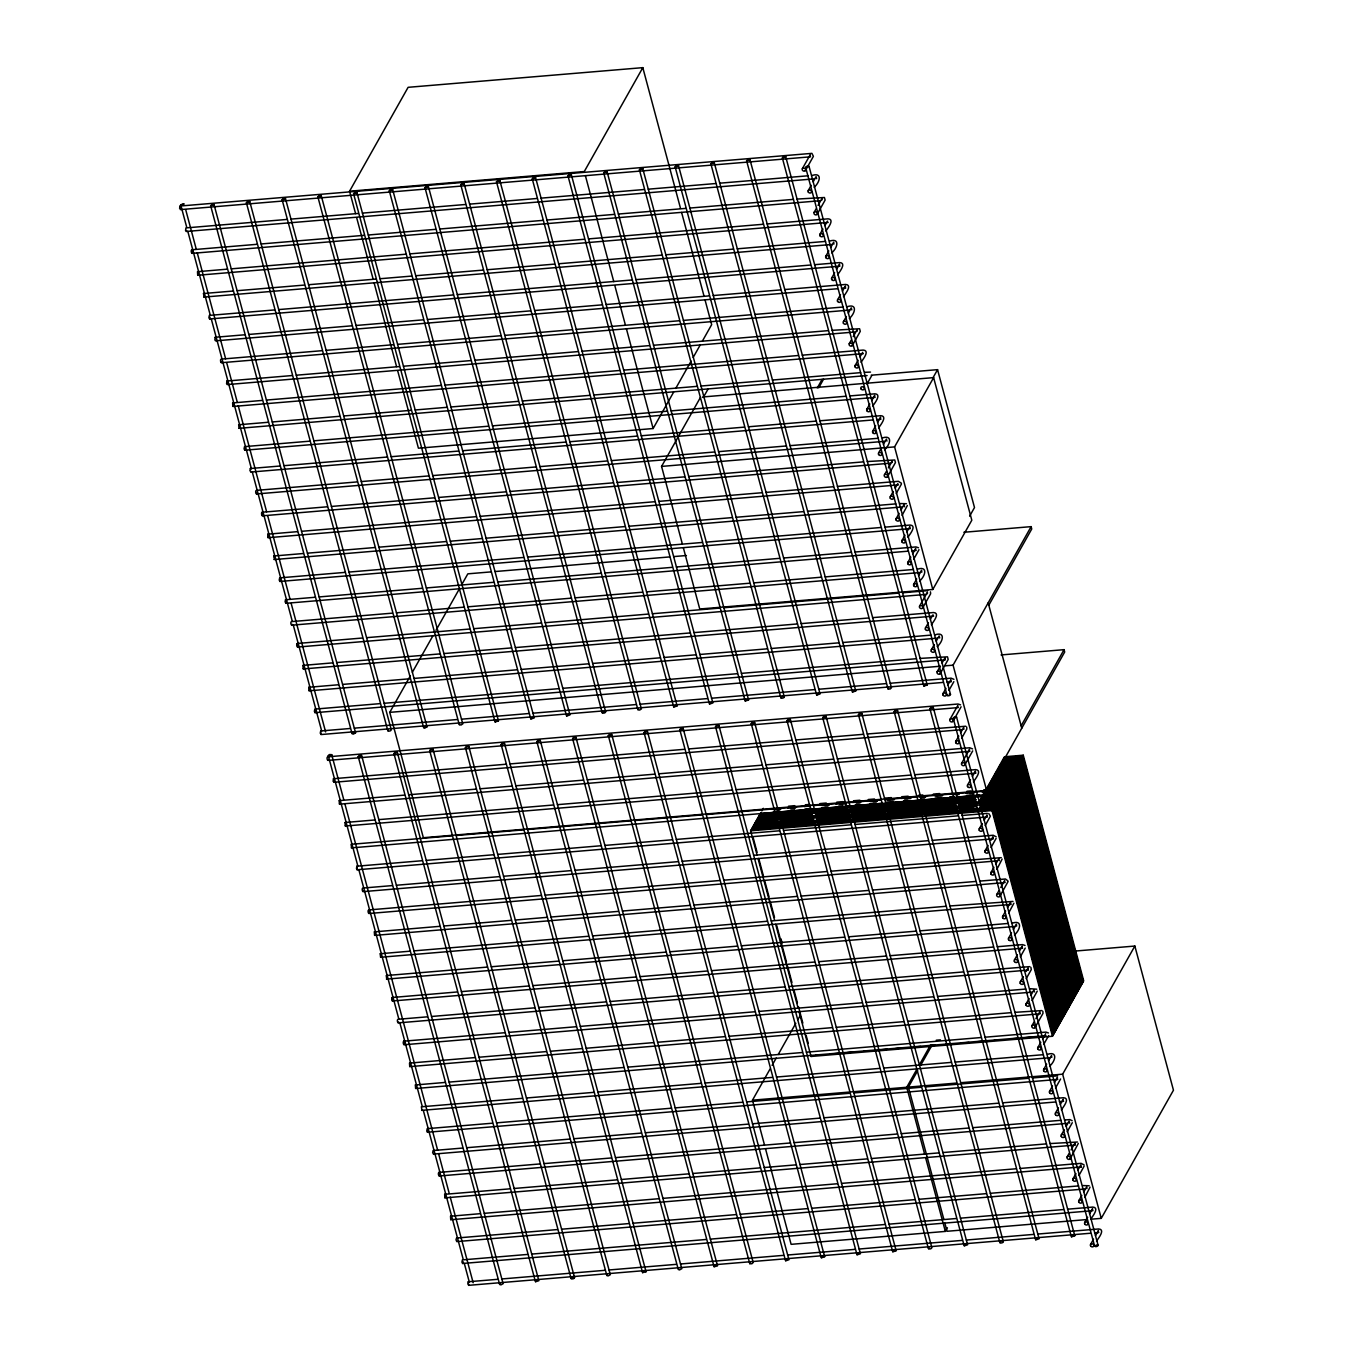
<?xml version="1.0" encoding="UTF-8"?>
<svg xmlns="http://www.w3.org/2000/svg" width="1353" height="1353" viewBox="0 0 1353 1353"><rect width="100%" height="100%" fill="white"/><g stroke="black" fill="none" stroke-linecap="round" stroke-linejoin="round"><path stroke-width="1.5" d="M198.401 273.932L197.707 275.166L197.487 271.699L227.067 269.179M233.562 405.173L232.868 406.39L232.631 402.94L262.211 400.42M268.723 536.414L268.029 537.631L267.793 534.181L297.372 531.661M303.884 667.638L303.19 668.872L302.954 665.405L332.534 662.885M309.736 689.523L309.042 690.74L308.822 687.273L338.385 684.77M340.093 802.853L339.417 804.088L339.18 800.621L404.479 795.124M345.962 824.738L345.269 825.956L345.032 822.506L374.612 819.986M375.255 934.094L374.561 935.312L374.341 931.862L439.64 926.348M381.123 955.962L380.599 957.264L380.193 953.73L409.773 951.21M410.416 1065.335L409.722 1066.553L409.502 1063.103L474.802 1057.589M416.267 1087.203L415.591 1088.421L415.354 1084.971L444.934 1082.451M445.577 1196.559L444.883 1197.794L444.647 1194.327L509.946 1188.83M451.428 1218.444L450.735 1219.662L450.515 1216.212L480.095 1213.692M827.562 221.08L824.873 225.562M862.724 352.321L860.034 356.803M897.868 483.562L895.196 488.044M907.356 505.532L902.079 515.358M933.029 614.786L930.357 619.268M1013.887 903.229L1008.628 913.038M186.646 230.619L185.547 230.568L185.919 227.913L286.785 219.457M192.515 252.487C191.788 254.871 190.418 250.322 191.788 249.781L256.918 244.318M221.807 361.86C221.063 364.295 219.744 359.661 221.08 359.137L321.946 350.698M227.659 383.728L226.577 383.677L226.932 381.022L292.079 375.559M256.969 493.084C256.224 495.536 254.888 490.902 256.241 490.378L357.107 481.922M262.82 514.969C262.076 517.404 260.757 512.77 262.093 512.246L327.24 506.8M292.13 624.325C291.402 626.71 290.032 622.16 291.402 621.619L392.252 613.163M297.981 646.193C297.288 648.628 295.901 644.011 297.254 643.487L362.401 638.024M328.339 759.54C327.595 761.993 326.276 757.359 327.612 756.834L958.025 704.017L960.562 704.862M334.208 781.408L333.109 781.357L333.481 778.702L505.785 764.259M363.5 890.781C362.756 893.217 361.437 888.583 362.773 888.058L392.201 885.606M369.369 912.649C368.625 915.102 367.289 910.468 368.642 909.943L540.946 895.5M398.661 1022.005C397.934 1024.39 396.581 1019.858 397.934 1019.299L427.362 1016.83M404.53 1043.89C403.769 1046.326 402.45 1041.692 403.803 1041.167L504.652 1032.728M439.674 1175.114C438.93 1177.567 437.611 1172.933 438.947 1172.408L539.813 1163.952M423.743 727.982L282.117 199.737L283.386 198.502L285.5 198.637L426.973 726.713L424.791 728.134L424.064 726.95M459.327 724.413L460.967 725.073L462.76 723.906L321.236 195.644L319.579 195.39L317.837 196.743L459.31 724.819M750.036 159.925L746.552 160.635L749.985 159.722L891.458 687.798L890.173 689.032L888.058 688.914L746.602 160.838M608.258 735.372L611.708 734.459L753.181 1262.535L751.896 1263.77L749.782 1263.651L608.309 735.575L611.708 734.459M637.973 709.446L639.614 710.105L641.407 708.938L499.883 180.676L498.225 180.423L496.483 181.792L637.956 709.851M754.67 722.688L751.186 723.398L754.619 722.485L896.143 1250.764L892.879 1251.829L893.555 1250.612M606.888 1275.202L608.072 1275.93L610.304 1274.712L468.798 746.433L467.123 746.196L465.398 747.549L606.871 1275.625M646.041 1271.719L642.59 1272.632L501.134 744.556L502.403 743.321L504.517 743.44L646.041 1271.719L644.789 1271.211M901.419 484.086L896.227 493.473M918.991 549.69L913.799 559.093M961.087 706.79L952.952 721.403A1.793 1.488 29.4 0 1 949.958 720.929A1.793 1.488 29.4 0 1 951.497 718.832A1.793 1.488 29.4 0 1 952.952 721.403M1007.951 881.767L999.833 896.379A1.793 1.488 29.4 0 1 996.84 895.906A1.793 1.488 29.4 0 1 998.379 893.826A1.793 1.488 29.4 0 1 999.833 896.379M1037.261 991.123L1032.068 1000.527M1084.142 1166.117L1078.95 1175.503M180.71 209.106L179.594 208.261L180.067 206.028L811.901 153.363L813.407 156.356L805.39 170.596A1.793 1.488 29.4 0 1 802.397 170.14A1.793 1.488 29.4 0 1 803.936 168.043A1.793 1.488 29.4 0 1 805.39 170.596M215.871 340.347L214.856 339.924L215.212 337.269L244.639 334.8M251.032 471.588L249.916 470.726L250.373 468.51L279.8 466.041M286.193 602.812L285.077 601.967L285.534 599.734L314.961 597.282M321.337 734.053L320.238 733.191L320.695 730.975L350.106 728.506M433.738 1153.619L432.639 1152.756L433.095 1150.54L462.506 1148.071M468.899 1284.843L467.783 1283.997L468.256 1281.765L497.667 1279.312M972.689 750.898L964.672 765.138A1.793 1.488 29.4 0 1 961.679 764.682A1.793 1.488 29.4 0 1 963.218 762.585A1.793 1.488 29.4 0 1 964.672 765.138M996.129 838.386L991.056 847.418M1060.583 1078.984L1055.509 1088.015M1072.303 1122.719L1067.229 1131.768M355.585 213.639L349.564 191.213L408.116 87.319L642.81 67.65L680.525 208.379M642.81 67.65L584.276 171.543L349.564 191.213M1064.676 1014.615L1004.23 788.968L423.354 837.71L389.765 712.354L410.314 675.908M412.361 672.255L432.909 635.809M435.987 630.329L459.614 588.42M461.661 584.767L467.834 573.841L490.953 571.896M397.664 370.688L418.415 448.198L653.127 428.529L673.659 392.082M675.722 388.429L691.129 361.082M693.176 357.446L700.364 344.694M702.427 341.041L711.661 324.635L705.099 300.163M802.43 168.584L810.21 154.766L810.193 156.272M808.299 190.452L811.208 185.276M813.153 181.826L816.079 176.651L816.637 178.664M814.185 187.272C819.986 182.266 822.59 172.068 812.121 175.45M682.301 543.821L661.566 466.413L700.583 397.156M703.272 397.528L708.16 388.869M814.151 212.336L816.096 208.869M818.041 205.419L821.931 198.519L821.914 200.024M817.111 214.349A1.793 1.488 29.4 0 0 815.656 211.795A1.793 1.488 29.4 0 0 814.117 213.875A1.793 1.488 29.4 0 0 817.111 214.349L825.127 200.092L824.417 197.504L796.968 199.077M820.019 234.204L822.928 229.029M825.905 231.008C827.224 228.86 835.308 219.254 828.053 218.831L767.1 223.938M825.871 256.072L828.797 250.897M830.742 247.447L833.651 242.255L833.905 244.081M831.774 252.876C837.575 247.887 840.179 237.688 829.71 241.071M831.723 277.94L834.649 272.765M836.594 269.315L839.52 264.139L839.503 265.645M837.625 274.76C838.945 272.613 847.029 262.989 839.773 262.583L814.557 264.698M837.592 299.825L840.501 294.633M842.462 291.183L845.371 286.007L845.354 287.512M843.494 296.628C844.813 294.48 852.88 284.874 845.625 284.451L784.689 289.559M843.443 321.693L846.369 316.517M848.314 313.067L851.24 307.875L851.798 309.888M849.346 318.496C855.147 313.507 857.751 303.309 847.282 306.674M817.28 387.973L822.15 379.314M818.683 387.854L823.571 379.195M849.312 343.561L851.257 340.11M853.202 336.66L857.092 329.76L857.075 331.265M852.272 345.59A1.793 1.488 29.4 0 0 850.817 343.019A1.793 1.488 29.4 0 0 849.278 345.116A1.793 1.488 29.4 0 0 852.272 345.59L860.288 331.333L859.578 328.745L832.129 330.318M855.164 365.445L858.09 360.253M861.066 362.249C862.385 360.101 870.453 350.478 863.197 350.072L802.261 355.179M866.935 384.117L871.822 375.441M866.884 409.181L869.81 404.006M871.755 400.556L874.664 395.364L874.647 396.869M872.786 405.985C874.106 403.854 882.173 394.23 874.917 393.824L849.701 395.939M872.753 431.049L875.662 425.874M877.607 422.424L880.532 417.248L880.515 418.753M878.655 427.869C879.974 425.721 888.042 416.098 880.786 415.692L819.85 420.8M878.604 452.934L881.53 447.742M883.475 444.291L886.384 439.116L886.959 441.129M884.507 449.737C890.308 444.748 892.912 434.533 882.444 437.915M932.691 378.299L937.561 369.657L871.231 375.204M683.383 547.897L699.755 609.002L932.792 589.485L894.587 446.896L933.621 377.622L702.681 396.97M884.473 474.802L886.418 471.351M888.363 467.901L892.253 460.984L892.236 462.489M887.433 476.814A1.793 1.488 29.4 0 0 885.978 474.26A1.793 1.488 29.4 0 0 884.439 476.357A1.793 1.488 29.4 0 0 887.433 476.814L895.449 462.574L894.739 459.986L867.29 461.542M890.325 496.669L893.251 491.494M896.193 518.537L899.102 513.362M901.047 509.912L903.973 504.737L904.531 506.749M902.045 540.422L904.971 535.23M906.916 531.78L909.825 526.605L909.808 528.11M907.948 537.226C909.267 535.078 917.334 525.471 910.079 525.049L884.862 527.163M757.156 855.231L750.611 830.827L760.86 812.646M761.84 810.921L763.295 808.316M907.914 562.29L910.823 557.115M912.768 553.665L915.693 548.472L915.677 549.978M913.765 584.158L916.691 578.983M918.636 575.532L921.545 570.357L921.799 572.167M919.668 580.978C925.469 575.972 928.073 565.774 917.605 569.156M969.627 516.203L974.498 507.544L937.561 369.657M919.617 606.043L927.414 592.225L927.397 593.73M932.792 589.485L971.809 520.229L933.621 377.622M922.594 608.055A1.793 1.488 29.4 0 0 921.139 605.501A1.793 1.488 29.4 0 0 919.6 607.582A1.793 1.488 29.4 0 0 922.594 608.055L930.61 593.798L930.475 591.836M925.486 627.91L928.395 622.735M931.388 624.714C932.707 622.566 940.775 612.96 933.519 612.537L872.584 617.644M931.338 649.778L934.263 644.603M936.208 641.153L939.134 635.961L939.692 637.973M937.24 646.582C943.041 641.593 945.646 631.394 935.177 634.777M937.206 671.646L940.115 666.471M942.06 663.021L944.986 657.846L944.969 659.351M940.166 673.676A1.793 1.488 29.4 0 0 938.711 671.105A1.793 1.488 29.4 0 0 937.172 673.202A1.793 1.488 29.4 0 0 940.166 673.676L948.182 659.418L947.472 656.831L920.023 658.404M1001.068 654.937L1064.067 649.66L1064.693 652.011L986.641 790.524L953.07 665.169L1031.121 526.638L963.86 532.27M988.823 605.18L1031.747 528.989L1031.121 526.638M943.058 693.531L945.984 688.339M947.929 684.889L950.855 679.713L950.821 681.219M948.96 690.334L953.848 681.658M949.992 719.373L957.772 705.573L957.755 707.078M764.462 1144.841L752.488 1100.175L770.026 1069.056M772.089 1065.386L776.216 1058.063M778.279 1054.41L795.818 1023.291M797.881 1019.638L799.944 1015.968M955.844 741.258L958.77 736.066M960.715 732.616L963.64 727.44L963.877 729.267M961.746 738.061L966.82 729.03L966.702 727.051M961.712 763.126L969.492 749.308L969.475 750.814M1004.349 756.784L1023.24 755.194L1083.702 980.84L1052.482 1036.263L811.073 1056.473L811.546 1055.611M967.564 784.994L970.49 779.818M972.435 776.368L975.344 771.193L975.598 773.003M973.467 781.797C974.786 779.666 982.853 770.043 975.598 769.637L914.662 774.745M1021.143 725.834L1064.067 649.66M979.284 828.746L982.21 823.571M984.155 820.104L987.064 814.929L987.047 816.434M1052.482 1036.263L992.02 810.616L1023.24 755.194M985.187 825.55L990.379 816.147L988.755 813.525M985.153 850.614L988.062 845.439M990.988 840.264L992.933 836.797L992.916 838.302M991.005 872.482L993.931 867.307M995.876 863.857L998.785 858.681L999.36 860.694M996.907 869.303L1002.133 859.07M996.873 894.367L998.818 890.9M1000.763 887.45L1004.653 880.549L1004.636 882.055M1002.725 916.235L1005.651 911.059M1007.596 907.592L1010.505 902.417L1011.08 904.43L380.599 957.264M924.674 1154.261L906.73 1087.254L917.046 1068.938M919.11 1065.285L930.458 1045.142M943.768 1219.087L908.404 1087.102L917.689 1070.629M920.784 1065.149L932.132 1045.006M1008.594 938.103L1011.503 932.927M1013.448 929.477L1016.374 924.285L1016.627 926.112M1014.479 934.906C1020.28 929.917 1022.885 919.719 1012.416 923.101M1014.446 959.97L1017.371 954.795M1019.316 951.345L1022.225 946.17L1022.208 947.675M1020.348 956.791L1025.236 948.098M1020.297 981.855L1023.223 976.663M1026.149 971.488L1028.094 968.038L1028.077 969.543M1026.2 978.659L1031.29 969.627L1030.885 967.327M1026.166 1003.723L1029.092 998.548M1031.037 995.098L1033.946 989.906L1034.504 991.918M1032.018 1025.591L1033.963 1022.141M1035.924 1018.691L1039.814 1011.79L1039.797 1013.296M1034.994 1027.62A1.793 1.488 29.4 0 0 1033.54 1025.05A1.793 1.488 29.4 0 0 1032.001 1027.147A1.793 1.488 29.4 0 0 1034.994 1027.62L1042.994 1013.363L1042.875 1011.384M1037.886 1047.476L1040.795 1042.284M1042.74 1038.833L1045.666 1033.658M1043.789 1044.279L1048.676 1035.586M765.544 1148.9L791.116 1244.337L945.341 1231.416L947.404 1227.746M1043.738 1069.344L1046.664 1064.168M1048.609 1060.701L1051.535 1055.526L1051.771 1057.353M1049.64 1066.147C1055.441 1061.158 1058.046 1050.943 1047.577 1054.325M1049.607 1091.211L1052.516 1086.036M1054.461 1082.586L1057.386 1077.394L1057.37 1078.899M1090.839 1219.222L1101.257 1218.36L1062.646 1074.181L1134.846 946.051L1074.4 951.125M1055.458 1113.079L1058.384 1107.904M1060.329 1104.454L1063.238 1099.279L1063.221 1100.784M1061.361 1109.9C1062.68 1107.752 1070.747 1098.129 1063.492 1097.723L1002.556 1102.83M1061.327 1134.964L1064.236 1129.772M1066.181 1126.322L1069.107 1121.147L1069.665 1123.159M1067.179 1156.832L1069.124 1153.382M1071.069 1149.932L1074.958 1143.014L1074.942 1144.52M1070.155 1158.844A1.793 1.488 29.4 0 0 1068.701 1156.291A1.793 1.488 29.4 0 0 1067.162 1158.388A1.793 1.488 29.4 0 0 1070.155 1158.844L1078.307 1143.403M1073.047 1178.7L1075.956 1173.525M1077.901 1170.074L1080.827 1164.899L1081.385 1166.912M1078.899 1200.568L1081.825 1195.392M1083.77 1191.942L1086.679 1186.767L1086.933 1188.594M1084.802 1197.388L1090.028 1187.156M1084.768 1222.452L1087.677 1217.277M1089.622 1213.81L1092.547 1208.635L1092.531 1210.14M1090.653 1219.256C1091.972 1217.108 1100.057 1207.502 1092.801 1207.079L1067.585 1209.193M1101.257 1218.36L1173.457 1090.214L1134.846 946.051M1090.619 1244.32L1093.545 1239.145M1095.49 1235.695L1098.399 1230.503L1098.382 1232.008M1096.522 1241.124C1097.841 1238.993 1105.908 1229.37 1098.653 1228.964L1037.717 1234.054M352.321 733.157L353.336 734.121L355.568 732.886L214.045 204.624L212.387 204.371L210.645 205.724L352.118 733.8M499.883 1283.963L500.881 1284.91L503.113 1283.693L361.606 755.414L359.949 755.177L358.207 756.53L499.68 1284.606M678.529 1268.996L679.527 1269.943L681.777 1268.725L540.253 740.446L538.595 740.209L536.853 741.562L678.327 1269.638M232.919 291.064L203.508 293.516L204.032 296.882M274.507 309.938L209.36 315.401L208.903 317.617L209.597 318.97L839.892 266.169M239.193 428.123L238.652 424.757L268.08 422.288M274.355 559.347L273.813 555.998L303.241 553.529M451.919 835.866L351.053 844.323L351.594 847.671M386.755 978.912L386.214 975.547L487.08 967.107M392.471 1000.949L391.913 997.482L392.319 1001L1022.614 948.199M421.916 1110.153L421.375 1106.788L522.241 1098.332M557.402 1229.573L456.536 1238.029L456.012 1239.788L456.773 1241.597L1084.971 1188.983M388.345 729.943C386.518 731.719 391.507 731.381 391.237 729.707L249.781 201.631L247.667 201.496L246.381 202.73L387.854 730.806M602.711 711.982C600.901 713.758 605.89 713.42 605.62 711.746L464.147 183.67L462.033 183.551L460.764 184.786L602.237 712.845M781.357 697.015C779.548 698.791 784.537 698.452 784.266 696.778L642.793 168.702L640.679 168.584L639.411 169.818L780.884 697.894M888.549 688.034L888.058 688.914M947.59 694.647C945.781 696.406 950.77 696.068 950.499 694.393L809.026 166.318L806.912 166.199L805.644 167.434L947.117 695.51M571.626 1277.756C569.799 1279.515 574.805 1279.177 574.535 1277.503L433.061 749.427L430.947 749.308L429.662 750.543L571.135 1278.619M750.272 1262.789L749.782 1263.651M928.919 1247.821C927.093 1249.58 932.099 1249.242 931.828 1247.567L790.355 719.492L788.241 719.373L786.972 720.608L928.429 1248.684M1000.374 1241.834C998.565 1243.593 1003.554 1243.255 1003.283 1241.58L861.81 713.505L859.696 713.386L858.428 714.621L999.901 1242.697M1095.152 1245.436C1093.325 1247.212 1098.332 1246.874 1098.061 1245.2L956.588 717.124L954.474 716.989L953.205 718.223L1094.662 1246.299M495.891 720.76L495.198 721.995L498.479 720.912L356.955 192.65L354.858 192.532L353.573 193.75L495.046 721.826M531.628 717.766L530.934 719.001L534.215 717.919L392.691 189.657L390.577 189.538L389.292 190.756L530.765 718.832M674.538 705.792L673.862 707.027L677.126 705.945L535.602 177.683L533.505 177.564L532.219 178.799L673.693 706.858M710.274 702.799L709.581 704.034L712.862 702.951L571.338 174.689L569.224 174.571L567.956 175.805L709.412 703.864M746.01 699.805L745.317 701.04L748.581 699.958L607.074 171.696L604.96 171.577L603.675 172.812L745.148 700.888M924.657 684.838L923.964 686.072L927.245 685.007L785.721 156.728L783.607 156.61L782.322 157.844L923.795 685.92M536.262 1280.547L535.568 1281.765L538.849 1280.699L397.325 752.42L395.211 752.302L393.943 753.536L535.416 1281.612M643.453 1271.566L642.59 1272.632M714.908 1265.579L714.215 1266.797L717.496 1265.731L575.972 737.453L573.875 737.334L572.59 738.569L714.063 1266.645M822.1 1256.599L821.406 1257.816L824.687 1256.751L683.164 728.472L681.049 728.354L679.781 729.588L821.254 1257.664M857.836 1253.605L857.142 1254.823L860.423 1253.757L718.9 725.479L716.786 725.36L715.5 726.595L856.973 1254.671M1036.483 1238.638L1035.789 1239.855L1039.07 1238.79L897.546 710.511L895.432 710.393L894.147 711.627L1035.62 1239.703M1072.202 1235.644L1071.525 1236.862L1074.789 1235.796L933.282 707.518L931.168 707.399L929.883 708.634L1071.356 1236.71M567.786 714.604L566.67 716.008L569.934 714.925L428.427 186.663L426.313 186.545L425.028 187.779L566.501 715.838M817.889 693.666L816.772 695.053L820.053 693.971L678.529 165.709L676.415 165.59L675.13 166.825L816.603 694.901M853.625 690.673L852.508 692.059L855.772 690.977L714.266 162.715L712.152 162.597L710.866 163.831L852.339 691.907M786.803 1259.423L785.687 1260.81L788.951 1259.744L647.444 731.466L645.33 731.347L644.045 732.582L785.518 1260.658M965.45 1244.456L964.334 1245.842L967.598 1244.777L826.091 716.498L823.977 716.38L822.692 717.614L964.165 1245.69M186.156 231.481L814.354 178.867M203.745 297.102L831.926 244.47M209.597 318.97L210.104 317.228M227.186 384.59L855.367 331.959M309.668 441.179L244.521 446.625L244.064 448.858L244.758 450.211L875.053 397.41M244.758 450.211L245.265 448.452M268.198 537.699L898.493 484.898M344.812 572.404L279.682 577.866L279.208 580.082L279.919 581.452L910.214 528.651M279.919 581.452L280.426 579.693M379.973 703.645L314.826 709.107L314.37 711.323L315.08 712.676L945.375 659.875M315.08 712.676L315.587 710.917M333.717 782.288L961.915 729.656M351.29 847.891L979.487 795.276M422.051 860.728L356.921 866.191L356.465 868.406L357.158 869.776L987.453 816.975M357.158 869.776L356.921 866.191M415.76 1088.505L1046.055 1035.688M492.374 1123.21L427.227 1128.656L426.77 1130.888L427.48 1132.241L1057.775 1079.44M427.48 1132.241L427.988 1130.482M527.535 1254.434L462.388 1259.897L461.931 1262.112L462.625 1263.482L1092.92 1210.681M462.625 1263.482L463.149 1261.723M353.86 732.447L355.518 732.7M425.316 726.46L427.024 726.899M603.962 711.492L605.62 711.746M782.609 696.524L784.266 696.778M572.877 1277.266L574.535 1277.503M1096.404 1244.946L1098.061 1245.2M180.304 209.614L810.599 156.813M290.996 219.101L358.241 213.47M362.435 213.114L465.398 204.489M469.609 204.134L536.853 198.502M541.048 198.147L644.011 189.521M648.222 189.183L715.466 183.551M719.661 183.196L807.927 175.805M261.129 243.963L364.092 235.337M368.287 234.999L435.531 229.35M439.742 229.012L542.705 220.387M546.916 220.032L614.161 214.4M618.355 214.045L685.599 208.413M689.793 208.058L792.773 199.432M192.025 253.366L820.222 200.734M231.262 268.841L405.68 254.229M409.874 253.874L584.293 239.261M588.487 238.906L762.906 224.294M197.876 275.234L828.171 222.433M237.13 290.709L304.357 285.077M308.569 284.722L375.813 279.09M380.007 278.735L411.532 276.097M415.743 275.741L482.987 270.11M487.181 269.754L554.426 264.123M558.637 263.767L661.6 255.142M665.794 254.787L733.038 249.155M737.25 248.817L825.499 241.409M278.701 309.583L453.12 294.971M457.314 294.616L631.733 280.003M635.927 279.665L810.346 265.053M248.834 334.445L351.814 325.819M356.008 325.481L423.252 319.832M427.463 319.494L530.427 310.869M534.621 310.513L601.865 304.882M606.076 304.526L709.04 295.901M713.234 295.546L780.478 289.914M215.465 340.855L837.355 288.747M841.549 288.392L845.76 288.037M326.141 350.342L393.385 344.711M397.596 344.355L500.559 335.73M504.754 335.375L571.998 329.743M576.209 329.388L679.172 320.762M683.383 320.407L750.627 314.775M754.822 314.42L843.071 307.03M221.317 362.722L849.515 310.091M296.29 375.204L399.253 366.578M403.448 366.223L470.692 360.591M474.903 360.236L577.866 351.611M582.061 351.256L649.305 345.624M653.516 345.269L827.918 330.673M266.423 400.065L440.824 385.453M445.036 385.098L619.454 370.502M623.648 370.147L798.067 355.535M233.037 406.458L863.332 353.657M272.274 421.95L339.518 416.301M343.73 415.963L410.974 410.331M415.168 409.976L446.693 407.338M450.887 406.982L518.131 401.351M522.343 400.995L589.587 395.364M593.781 395.008L696.744 386.383M700.955 386.028L768.2 380.396M772.394 380.041L860.66 372.65M864.855 372.295L870.503 372.092M238.906 428.343L867.087 375.559M313.862 440.824L488.281 426.212M492.475 425.857L666.894 411.244M671.088 410.889L845.507 396.277M283.995 465.686L386.958 457.06M391.169 456.705L458.413 451.073M462.608 450.718L565.588 442.093M569.782 441.738L637.026 436.106M641.221 435.767L744.201 427.142M748.395 426.787L815.639 421.155M250.609 472.079L872.516 419.988M876.71 419.633L880.904 419.278M361.302 481.567L428.546 475.935M432.757 475.596L535.72 466.971M539.915 466.616L607.159 460.984M611.37 460.629L714.333 452.003M718.528 451.648L785.772 446.016M789.983 445.661L878.232 438.271M256.478 493.963L884.676 441.332M661.566 466.413L894.587 446.896M331.434 506.445L434.414 497.819M438.609 497.464L505.853 491.832M510.064 491.477L613.027 482.852M617.222 482.497L684.466 476.865M688.677 476.51L863.079 461.897M262.33 515.831L890.528 463.2M301.584 531.306L475.985 516.694M480.197 516.339L654.598 501.726M658.81 501.371L761.773 492.746M765.984 492.407L833.211 486.759M837.422 486.42L898.358 481.313L901.436 483.241M307.435 553.174L374.68 547.542M378.891 547.187L446.135 541.555M450.329 541.2L481.854 538.562M486.048 538.206L553.292 532.575M557.504 532.236L624.748 526.588M628.942 526.249L731.905 517.624M736.117 517.269L803.361 511.637M807.555 511.282L895.821 503.891M900.016 503.536L906.459 503.722M274.05 559.567L902.248 506.952M349.023 572.065L523.425 557.453M527.636 557.098L702.055 542.485M706.249 542.13L880.668 527.518M495.147 571.541L669.6 556.929M673.811 556.573L686.411 555.525M319.156 596.927L422.119 588.301M426.33 587.946L493.574 582.314M497.769 581.959L600.732 573.334M604.943 572.979L672.187 567.347M676.382 566.992L779.345 558.366M783.556 558.011L850.8 552.379M854.995 552.024L915.947 546.933L918.484 547.762M285.771 603.32L907.66 551.212M911.871 550.874L916.066 550.519M396.463 612.808L463.707 607.176M467.901 606.821L570.881 598.195M575.076 597.84L642.32 592.208M646.531 591.853L749.494 583.228M753.689 582.889L820.933 577.241M825.144 576.902L913.393 569.495M291.639 625.187L919.82 572.556M366.595 637.669L469.559 629.044M473.77 628.688L541.014 623.056M545.208 622.718L648.172 614.093M652.383 613.738L719.627 608.106M723.821 607.751L898.24 593.138M902.451 592.783L927.668 590.669M297.491 647.072L925.689 594.441M336.728 662.547L439.708 653.922M443.902 653.567L511.146 647.935M515.358 647.58L689.759 632.967M693.971 632.612L796.934 623.987M801.128 623.632L868.372 618M303.36 668.94L933.655 616.139M342.597 684.415L409.841 678.783M414.035 678.428L517.015 669.803M521.209 669.447L588.454 663.816M592.648 663.46L659.892 657.829M664.103 657.473L695.628 654.835M699.822 654.48L767.066 648.848M771.278 648.493L838.522 642.861M842.716 642.523L930.965 635.115M309.211 690.808L937.409 638.176M384.184 703.289L558.586 688.677M562.797 688.322L737.199 673.709M741.41 673.371L915.812 658.759M389.765 712.354L940.453 666.217M944.648 665.879L953.07 665.169M354.317 728.151L457.28 719.525M461.491 719.187L528.719 713.538M532.93 713.2L635.893 704.575M640.104 704.22L707.348 698.588M711.543 698.233L814.506 689.607M818.717 689.252L885.961 683.62M890.156 683.265L951.091 678.157L953.916 679.324M320.932 734.561L942.821 682.453M947.032 682.098L951.227 681.743M327.866 760.403L958.161 707.602M509.996 763.921L684.398 749.308M688.609 748.953L791.573 740.328M795.784 739.973L863.011 734.341M867.222 733.986L965.788 726.223M408.691 794.769L475.935 789.137M480.129 788.782L511.654 786.144M515.848 785.789L583.092 780.157M587.303 779.802L654.548 774.17M658.742 773.815L761.705 765.189M765.916 764.834L833.16 759.202M837.355 758.847L969.746 747.769L972.553 748.919M339.586 804.156L969.881 751.355M1003.875 757.646L1022.767 756.056L1083.212 981.703M1003.385 758.509L1022.276 756.936L1082.721 982.582M1002.894 759.371L1021.786 757.798L1082.231 983.445M1002.404 760.251L1021.295 758.661L1081.74 984.308M1001.913 761.113L1020.805 759.523L1081.267 985.17M1001.423 761.976L1020.314 760.386L1080.776 986.033M1000.932 762.838L1019.841 761.265L1080.286 986.912M1000.459 763.701L1019.35 762.128L1079.795 987.775M999.968 764.58L1018.86 762.991L1079.305 988.637M999.478 765.443L1018.369 763.853L1078.815 989.5M998.988 766.305L1017.879 764.716L1078.324 990.362M998.497 767.168L1017.388 765.595L1077.851 991.242M378.823 819.63L553.225 805.018M557.436 804.663L731.855 790.051M736.049 789.695L910.468 775.1M998.007 768.03L1016.898 766.458L1077.36 992.104M997.533 768.91L1016.424 767.32L1076.87 992.967M997.043 769.772L1015.934 768.183L1076.379 993.829M996.552 770.635L1015.443 769.045L1075.889 994.692M345.438 826.023L975.733 773.223M996.062 771.498L1014.953 769.925L1075.398 995.571M995.571 772.36L1014.462 770.787L1074.925 996.434M995.081 773.239L1013.972 771.65L1074.434 997.296M994.59 774.102L1013.498 772.512L1073.944 998.159M994.117 774.965L1013.008 773.375L1073.453 999.021M993.626 775.827L1012.518 774.237L1072.963 999.884M993.136 776.69L1012.027 775.117L1072.472 1000.763M992.645 777.552L1011.537 775.979L1071.982 1001.626M992.155 778.432L1011.046 776.842L1071.508 1002.488M991.664 779.294L1010.556 777.704L1071.018 1003.351M991.191 780.157L1010.082 778.567L1070.527 1004.214M990.7 781.019L1009.592 779.446L1070.037 1005.093M990.21 781.882L1009.101 780.309L1069.546 1005.955M989.72 782.761L1008.611 781.171L1069.056 1006.818M989.229 783.624L1008.12 782.034L1068.582 1007.681M988.739 784.486L1007.63 782.897L1068.092 1008.543M988.248 785.349L1007.156 783.776L1067.602 1009.423M987.775 786.211L1006.666 784.639L1067.111 1010.285M987.284 787.091L1006.175 785.501L1066.621 1011.148M986.794 787.953L1005.685 786.364L1066.13 1012.01M986.303 788.816L1005.194 787.226L1065.64 1012.873M788.495 806.219L794.786 805.678M805.289 804.798L809.483 804.46M819.986 803.581L826.277 803.039M836.78 802.16L843.071 801.636M853.574 800.756L859.865 800.232M868.254 799.522L874.562 798.997M885.048 798.118L891.356 797.593M901.842 796.714L908.151 796.19M918.636 795.31L922.847 794.955M933.333 794.076L939.642 793.551M966.921 791.268L971.116 790.913M983.716 789.864L1004.704 788.106L1065.166 1013.752M456.13 835.511L523.374 829.879M527.569 829.524L630.532 820.899M634.743 820.561L701.987 814.929M706.181 814.574L809.145 805.948M813.356 805.593L880.6 799.961M884.794 799.606L981.466 791.505M772.817 809.179L779.125 808.654M787.514 807.944L795.919 807.234M804.308 806.54L810.599 806.016M821.102 805.136L829.49 804.426M835.799 803.902L844.187 803.192M852.593 802.498L860.982 801.788M869.387 801.077L877.776 800.384M886.181 799.674L894.57 798.98M900.878 798.439L909.267 797.746M919.769 796.866L926.061 796.342M934.466 795.632L942.855 794.921M951.26 794.228L957.552 793.704M965.941 792.993L974.346 792.3M982.735 791.59L1003.74 789.831L1064.185 1015.477M776.537 809.686L780.732 809.331M791.217 808.451L795.429 808.113M824.806 805.644L829.017 805.289M839.503 804.409L845.811 803.885M856.297 803.005L860.491 802.65M873.091 801.602L877.285 801.247M887.788 800.367L894.079 799.843M904.582 798.963L910.873 798.439M921.376 797.56L925.57 797.205M936.073 796.325L942.365 795.801M954.964 794.735L959.159 794.38M969.661 793.518L973.856 793.162M982.261 792.452L1003.25 790.693L1063.695 1016.34M983.868 793.146L1002.759 791.556L1063.204 1017.202M773.459 811.597L779.751 811.073M790.253 810.193L794.448 809.838M804.95 808.959L811.242 808.434M821.745 807.555L828.036 807.031M838.539 806.151L842.733 805.796M855.333 804.731L859.527 804.392M870.013 803.513L876.321 802.972M886.807 802.092L893.115 801.568M903.601 800.688L907.812 800.333M920.395 799.285L924.606 798.93M935.092 798.05L941.4 797.526M949.789 796.816L953.983 796.477M966.583 795.412L972.875 794.887M983.377 794.008L1002.269 792.435L1062.714 1018.065M760.369 813.525L775.066 812.29M779.26 811.935L882.122 803.31M886.333 802.972L953.493 797.34M957.704 796.985L1001.778 793.298L1062.24 1018.944M759.879 814.388L974.008 796.443M978.202 796.088L1001.288 794.16L1061.75 1019.807M759.405 815.25L1000.814 795.023L1061.259 1020.669M758.915 816.113L847.079 808.722M851.274 808.384L975.124 797.999M981.432 797.475L1000.324 795.885L1060.769 1021.532M758.424 816.975L974.634 798.862M980.942 798.338L999.833 796.748L1060.278 1022.394M757.934 817.838L976.257 799.555M980.451 799.2L999.343 797.627L1059.788 1023.274M757.443 818.717L812.02 814.134M816.231 813.796L975.767 800.418M979.961 800.063L998.852 798.49L1059.314 1024.136M756.953 819.58L811.529 815.013M815.741 814.658L975.276 801.28M979.471 800.942L998.362 799.352L1058.824 1024.999M756.462 820.442L997.888 800.215L1058.334 1025.862M755.989 821.305L848.348 813.576M852.542 813.221L955.404 804.595M959.598 804.257L997.398 801.077L1057.843 1026.724M755.498 822.167L776.487 820.408M780.681 820.07L954.914 805.475M959.125 805.12L996.907 801.957L1057.353 1027.603M755.008 823.047L975.428 804.578M979.623 804.223L996.417 802.819L1056.862 1028.466M754.517 823.909L813.288 818.988M817.5 818.633L884.676 813.001M888.87 812.646L995.926 803.682L1056.372 1029.329M754.027 824.772L812.815 819.85M817.009 819.495L974.448 806.303M980.739 805.779L995.436 804.545L1055.898 1030.191M753.536 825.634L973.957 807.166M980.265 806.642L994.945 805.407L1055.408 1031.054M753.063 826.497L849.616 818.413M853.811 818.058L956.672 809.449M960.884 809.094L973.467 808.045M979.775 807.504L994.472 806.287L1054.917 1031.933M752.572 827.376L993.981 807.149L1054.427 1032.796M752.082 828.239L993.491 808.012L1053.936 1033.658M751.591 829.101L814.574 823.825M818.768 823.47L993.001 808.874L1053.446 1034.521M751.101 829.964L921.139 815.724M925.334 815.369L992.51 809.737L1052.972 1035.383M750.611 830.827L992.02 810.616M426.263 860.39L493.507 854.758M497.701 854.403L600.681 845.777M604.876 845.422L672.12 839.79M676.331 839.435L779.294 830.81M783.488 830.454L850.733 824.823M854.944 824.467L957.907 815.842M962.101 815.487L987.318 813.373M396.395 885.251L499.358 876.626M503.57 876.27L570.814 870.639M575.008 870.283L677.971 861.658M682.183 861.303L749.427 855.671M753.621 855.316L928.04 840.703M932.251 840.365L993.187 835.258L996.163 836.797M363.01 891.644L993.305 838.843M545.158 895.145L719.559 880.532M723.77 880.194L826.734 871.552M830.928 871.214L898.172 865.582M902.383 865.227L1001.271 857.667M368.879 913.512L997.076 860.897M443.835 925.993L511.079 920.361M515.29 920.023L546.815 917.368M551.009 917.03L618.253 911.381M622.448 911.043L689.692 905.411M693.903 905.056L796.866 896.43M801.077 896.075L868.322 890.443M872.516 890.088L975.479 881.463M979.69 881.107L1005.482 878.993L1007.985 880.938M374.73 935.397L1005.025 882.579M413.984 950.871L588.386 936.259M592.597 935.904L766.999 921.292M771.21 920.936L945.612 906.324M949.823 905.969L1012.991 901.419M491.291 966.752L558.518 961.12M562.73 960.765L665.693 952.14M669.904 951.785L737.148 946.153M741.343 945.798L844.306 937.172M848.517 936.817L915.761 931.185M919.955 930.847L1008.222 923.439M386.451 979.132L1014.649 926.501M392.252 997.499L457.213 991.969M461.424 991.614L528.668 985.982M532.862 985.627L635.825 977.001M640.037 976.646L707.281 971.014M711.475 970.676L814.438 962.051M818.65 961.695L885.894 956.064M890.088 955.708L993.068 947.083M997.262 946.728L1022.479 944.614L1025.016 945.459M431.556 1016.475L534.52 1007.85M538.731 1007.511L605.975 1001.88M610.169 1001.524L713.132 992.899M717.344 992.544L784.588 986.912M788.782 986.557L963.201 971.944M967.395 971.589L1029.785 966.634M398.171 1022.885L1028.466 970.084M508.863 1032.373L576.107 1026.741M580.302 1026.386L754.72 1011.773M758.915 1011.418L861.895 1002.793M866.089 1002.438L933.333 996.806M937.544 996.451L1025.794 989.06M1030.005 988.705L1036.736 989.195M404.04 1044.753L1032.221 992.121M478.996 1057.234L546.24 1051.602M550.451 1051.247L581.959 1048.609M586.17 1048.254L653.414 1042.622M657.609 1042.267L724.853 1036.635M729.064 1036.28L832.027 1027.654M836.222 1027.316L903.466 1021.667M907.677 1021.329L1010.64 1012.704M1014.835 1012.348L1041.962 1010.573M409.891 1066.621L1040.186 1013.82M936.242 1040.22L940.436 1039.865M449.128 1082.096L623.547 1067.483M627.758 1067.145L802.16 1052.533M806.371 1052.177L980.773 1037.565M984.984 1037.21L1045.92 1032.102L1048.457 1032.948M815.758 1055.255L822.049 1054.731M830.454 1054.038L838.843 1053.327M847.249 1052.617L855.637 1051.924M864.043 1051.213L870.334 1050.689M880.82 1049.81L887.128 1049.285M895.517 1048.575L903.922 1047.882M914.408 1047.002L920.716 1046.461M929.105 1045.768L935.413 1045.243M945.899 1044.364L952.208 1043.823M960.596 1043.129L969.002 1042.419M977.39 1041.725L983.682 1041.184M994.184 1040.305L1000.476 1039.78M1010.979 1038.901L1017.27 1038.377M1025.675 1037.666L1031.967 1037.142M526.435 1097.993L593.679 1092.361M597.891 1092.006L700.854 1083.381M705.048 1083.026L772.292 1077.394M776.504 1077.039L879.467 1068.413M883.678 1068.058L950.905 1062.426M955.117 1062.071L1043.366 1054.68M421.612 1110.373L1049.81 1057.742M752.488 1100.175L906.73 1087.254M908.404 1087.102L956.334 1083.093M960.512 1082.738L1062.646 1074.181M496.585 1122.855L670.987 1108.242M675.198 1107.887L742.442 1102.255M746.636 1101.9L849.599 1093.275M853.811 1092.92L921.055 1087.288M925.249 1086.933L1028.212 1078.307M1032.424 1077.969L1057.64 1075.855M466.717 1147.716L569.681 1139.091M573.875 1138.736L641.119 1133.104M645.33 1132.749L748.294 1124.123M752.505 1123.785L819.749 1118.136M823.943 1117.798L998.362 1103.185M433.332 1154.109L1055.222 1102.018M1059.433 1101.663L1063.627 1101.308M544.024 1163.614L611.268 1157.965M615.463 1157.627L789.881 1143.014M794.076 1142.659L897.039 1134.034M901.25 1133.679L968.494 1128.047M972.689 1127.692L1060.955 1120.301M1065.149 1119.946L1069.935 1119.591L1072.168 1120.758M439.184 1175.994L1067.382 1123.362M514.157 1188.475L617.12 1179.85M621.331 1179.495L688.576 1173.863M692.77 1173.508L760.014 1167.876M764.225 1167.521L795.733 1164.882M799.944 1164.527L867.188 1158.895M871.383 1158.54L938.627 1152.908M942.838 1152.553L1045.801 1143.928M1049.996 1143.573L1077.445 1142.017M445.052 1197.862L1075.347 1145.061M484.289 1213.337L658.708 1198.724M662.902 1198.369L837.321 1183.757M841.515 1183.401L1015.934 1168.789M1020.145 1168.451L1081.081 1163.343L1084.057 1164.882M450.904 1219.729L1081.199 1166.929M561.596 1229.217L628.841 1223.586M633.052 1223.23L736.015 1214.605M740.209 1214.267L807.453 1208.618M811.665 1208.28L914.628 1199.654M918.822 1199.299L986.066 1193.667M990.278 1193.312L1078.527 1185.921M1082.738 1185.566L1089.165 1185.752M531.729 1254.096L706.148 1239.483M710.342 1239.128L884.761 1224.516M888.972 1224.161L956.216 1218.529M960.41 1218.174L1063.373 1209.548M1086.662 1219.577L947.032 1231.281L944.851 1223.146M501.878 1278.957L604.842 1270.332M609.036 1269.977L676.28 1264.345M680.491 1263.99L783.455 1255.364M787.649 1255.009L854.893 1249.377M859.104 1249.022L962.068 1240.397M966.279 1240.041L1033.506 1234.41M468.493 1285.35L1090.383 1233.243M1094.577 1232.904L1098.788 1232.549M925.976 684.5L927.194 684.804M854.521 690.487L855.722 690.791M949.299 694.089L950.499 694.393M747.33 699.467L748.547 699.772M675.874 705.454L677.075 705.759M497.227 720.405L498.428 720.726M1073.538 1235.289L1074.739 1235.593M1002.083 1241.276L1003.283 1241.58M894.891 1250.257L896.092 1250.561M823.436 1256.244L824.637 1256.548M716.244 1265.224L717.445 1265.529M782.491 157.997L785.721 156.728M568.108 175.958L571.338 174.689M532.389 178.951L535.602 177.683M787.125 720.76L790.355 719.492M180.067 206.028L180.676 206.958M191.788 249.781L192.481 251.134M197.639 271.649L198.248 272.579M203.508 293.516L204.1 294.447M215.212 337.269L215.82 338.199M226.932 381.022L227.642 382.375M232.801 402.89L233.409 403.803M238.652 424.757L239.261 425.688M250.373 468.51L250.982 469.423M262.093 512.246L262.803 513.616M267.962 534.114L268.57 535.044M273.813 555.998L274.422 556.912M285.534 599.734L286.143 600.664M297.254 643.487L297.948 644.84M303.106 665.355L303.715 666.285M308.974 687.223L309.583 688.153M320.695 730.975L321.304 731.905M333.481 778.702L334.174 780.055M339.332 800.57L339.941 801.5M345.201 822.455L345.81 823.368M368.642 909.943L369.335 911.296M374.493 931.811L375.102 932.741M380.362 953.679L380.971 954.609M403.803 1041.167L404.496 1042.537M409.655 1063.052L410.263 1063.965M415.506 1084.92L416.115 1085.833M438.947 1172.408L439.657 1173.761M444.816 1194.276L445.425 1195.206M450.667 1216.161L451.276 1217.074M468.256 1281.765L468.865 1282.695M805.644 167.434L809.026 166.318M710.866 163.831L714.266 162.715M675.13 166.825L678.529 165.709M639.411 169.818L642.793 168.702M603.675 172.812L607.074 171.696M496.483 181.792L499.883 180.676M460.764 184.786L464.147 183.67M425.028 187.779L428.427 186.663M953.205 718.223L956.588 717.124M389.292 190.756L392.691 189.657M929.883 708.634L933.282 707.518M353.573 193.75L356.955 192.65M894.147 711.627L897.546 710.511M321.067 195.492L320.373 196.709L317.837 196.743M858.428 714.621L861.81 713.505M282.117 199.737L285.5 198.637M822.692 717.614L826.091 716.498M246.381 202.73L249.781 201.631M210.645 205.724L214.045 204.624M180.744 204.98L184.143 203.863L180.693 204.777L186.765 227.405M715.5 726.595L718.9 725.479M679.781 729.588L683.164 728.472M644.045 732.582L647.444 731.466M572.59 738.569L575.972 737.453M536.853 741.562L540.253 740.446M501.134 744.556L504.517 743.44M465.398 747.549L468.798 746.433M429.662 750.543L433.061 749.427M393.943 753.536L397.325 752.42M892.709 1251.677L751.236 723.601M361.437 755.262L360.744 756.479L358.207 756.53M343.713 799.522L331.705 754.67L329.591 754.534L328.255 755.583L357.801 865.869M328.305 755.769L331.705 754.67M988.18 602.829L1021.769 728.185M681.608 212.455L704.017 296.087M925.773 1158.32L945.341 1231.416M585.375 175.619L613.788 281.678M614.871 285.754L625.255 324.517M626.354 328.593L653.127 428.529M781.002 938.881L782.085 942.94M753.283 838.099L757.088 852.322M758.729 858.428L763.633 876.727M764.716 880.786L769.079 897.056M770.161 901.115L774.525 917.385M776.707 925.503L786.499 962.101M787.598 966.16L791.945 982.43M794.126 990.565L797.391 1002.759M798.49 1006.818L802.836 1023.088M806.1 1035.282L808.282 1043.417M758.238 859.29L774.576 920.277M775.675 924.336L797.999 1007.697M799.082 1011.756L811.073 1056.473M356.668 217.715L373.073 278.904M374.155 282.98L396.564 366.612M185.784 209.986L196.151 248.732M197.25 252.808L225.647 358.833M226.746 362.908L237.13 401.638M238.213 405.714L266.626 511.738M267.708 515.814L290.1 599.413M291.199 603.489L325.616 731.939M344.812 803.597L437.662 1150.219M438.761 1154.295L449.128 1193.025M450.228 1197.101L473.161 1282.745M187.847 231.481L210.239 315.08M211.339 319.156L251.218 468.003M252.301 472.079L292.18 620.909M293.263 624.985L321.676 731.009M358.9 869.945L398.763 1018.792M399.862 1022.868L422.254 1106.466M423.354 1110.542L463.216 1259.389M464.316 1263.465L469.237 1281.815M955.827 742.797A1.793 1.488 29.4 0 0 958.82 743.271A1.793 1.488 29.4 0 0 957.366 740.717A1.793 1.488 29.4 0 0 955.827 742.797M1008.56 939.659A1.793 1.488 29.4 0 0 1011.554 940.115A1.793 1.488 29.4 0 0 1010.099 937.561A1.793 1.488 29.4 0 0 1008.56 939.659M1002.691 917.791A1.793 1.488 29.4 0 0 1005.685 918.247A1.793 1.488 29.4 0 0 1004.23 915.693A1.793 1.488 29.4 0 0 1002.691 917.791M990.971 874.038A1.793 1.488 29.4 0 0 993.965 874.512A1.793 1.488 29.4 0 0 992.51 871.941A1.793 1.488 29.4 0 0 990.971 874.038M985.119 852.17A1.793 1.488 29.4 0 0 988.113 852.627A1.793 1.488 29.4 0 0 986.658 850.073A1.793 1.488 29.4 0 0 985.119 852.17M979.268 830.285A1.793 1.488 29.4 0 0 982.261 830.759A1.793 1.488 29.4 0 0 980.807 828.205A1.793 1.488 29.4 0 0 979.268 830.285M973.399 808.418A1.793 1.488 29.4 0 0 976.392 808.891A1.793 1.488 29.4 0 0 974.938 806.337A1.793 1.488 29.4 0 0 973.399 808.418M967.547 786.55A1.793 1.488 29.4 0 0 970.541 787.023A1.793 1.488 29.4 0 0 969.086 784.452A1.793 1.488 29.4 0 0 967.547 786.55M1014.412 961.526A1.793 1.488 29.4 0 0 1017.405 962A1.793 1.488 29.4 0 0 1015.951 959.429A1.793 1.488 29.4 0 0 1014.412 961.526M1020.28 983.394A1.793 1.488 29.4 0 0 1023.274 983.868A1.793 1.488 29.4 0 0 1021.819 981.314A1.793 1.488 29.4 0 0 1020.28 983.394M1026.132 1005.279A1.793 1.488 29.4 0 0 1029.126 1005.736A1.793 1.488 29.4 0 0 1027.671 1003.182A1.793 1.488 29.4 0 0 1026.132 1005.279M1037.852 1049.015A1.793 1.488 29.4 0 0 1040.846 1049.488A1.793 1.488 29.4 0 0 1039.392 1046.934A1.793 1.488 29.4 0 0 1037.852 1049.015M1043.721 1070.883A1.793 1.488 29.4 0 0 1046.715 1071.356A1.793 1.488 29.4 0 0 1045.26 1068.802A1.793 1.488 29.4 0 0 1043.721 1070.883M1049.573 1092.767A1.793 1.488 29.4 0 0 1052.566 1093.224A1.793 1.488 29.4 0 0 1051.112 1090.67A1.793 1.488 29.4 0 0 1049.573 1092.767M1055.441 1114.635A1.793 1.488 29.4 0 0 1058.435 1115.109A1.793 1.488 29.4 0 0 1056.981 1112.538A1.793 1.488 29.4 0 0 1055.441 1114.635M1061.293 1136.503A1.793 1.488 29.4 0 0 1064.287 1136.977A1.793 1.488 29.4 0 0 1062.832 1134.423A1.793 1.488 29.4 0 0 1061.293 1136.503M1073.014 1180.256A1.793 1.488 29.4 0 0 1076.007 1180.729A1.793 1.488 29.4 0 0 1074.553 1178.159A1.793 1.488 29.4 0 0 1073.014 1180.256M1078.865 1202.124A1.793 1.488 29.4 0 0 1081.859 1202.597A1.793 1.488 29.4 0 0 1080.404 1200.026A1.793 1.488 29.4 0 0 1078.865 1202.124M1084.734 1223.991A1.793 1.488 29.4 0 0 1087.727 1224.465A1.793 1.488 29.4 0 0 1086.273 1221.911A1.793 1.488 29.4 0 0 1084.734 1223.991M1090.586 1245.876A1.793 1.488 29.4 0 0 1093.579 1246.333A1.793 1.488 29.4 0 0 1092.125 1243.779A1.793 1.488 29.4 0 0 1090.586 1245.876M808.265 192.008A1.793 1.488 29.4 0 0 811.259 192.481A1.793 1.488 29.4 0 0 809.804 189.91A1.793 1.488 29.4 0 0 808.265 192.008M860.998 388.852A1.793 1.488 29.4 0 0 863.992 389.326A1.793 1.488 29.4 0 0 862.537 386.772A1.793 1.488 29.4 0 0 860.998 388.852M855.147 366.984A1.793 1.488 29.4 0 0 858.14 367.458A1.793 1.488 29.4 0 0 856.686 364.904A1.793 1.488 29.4 0 0 855.147 366.984M843.426 323.249A1.793 1.488 29.4 0 0 846.42 323.705A1.793 1.488 29.4 0 0 844.965 321.151A1.793 1.488 29.4 0 0 843.426 323.249M837.558 301.364A1.793 1.488 29.4 0 0 840.551 301.837A1.793 1.488 29.4 0 0 839.097 299.284A1.793 1.488 29.4 0 0 837.558 301.364M831.706 279.496A1.793 1.488 29.4 0 0 834.7 279.97A1.793 1.488 29.4 0 0 833.245 277.399A1.793 1.488 29.4 0 0 831.706 279.496M825.837 257.628A1.793 1.488 29.4 0 0 828.831 258.085A1.793 1.488 29.4 0 0 827.376 255.531A1.793 1.488 29.4 0 0 825.837 257.628M819.986 235.76A1.793 1.488 29.4 0 0 822.979 236.217A1.793 1.488 29.4 0 0 821.525 233.663A1.793 1.488 29.4 0 0 819.986 235.76M866.867 410.737A1.793 1.488 29.4 0 0 869.861 411.194A1.793 1.488 29.4 0 0 868.406 408.64A1.793 1.488 29.4 0 0 866.867 410.737M872.719 432.605A1.793 1.488 29.4 0 0 875.712 433.078A1.793 1.488 29.4 0 0 874.258 430.508A1.793 1.488 29.4 0 0 872.719 432.605M878.587 454.473A1.793 1.488 29.4 0 0 881.564 454.946A1.793 1.488 29.4 0 0 880.126 452.392A1.793 1.488 29.4 0 0 878.587 454.473M890.291 498.225A1.793 1.488 29.4 0 0 893.284 498.682A1.793 1.488 29.4 0 0 891.83 496.128A1.793 1.488 29.4 0 0 890.291 498.225M896.16 520.093A1.793 1.488 29.4 0 0 899.153 520.567A1.793 1.488 29.4 0 0 897.699 517.996A1.793 1.488 29.4 0 0 896.16 520.093M902.011 541.961A1.793 1.488 29.4 0 0 905.005 542.435A1.793 1.488 29.4 0 0 903.55 539.881A1.793 1.488 29.4 0 0 902.011 541.961M907.88 563.846A1.793 1.488 29.4 0 0 910.873 564.302A1.793 1.488 29.4 0 0 909.419 561.749A1.793 1.488 29.4 0 0 907.88 563.846M913.732 585.714A1.793 1.488 29.4 0 0 916.725 586.187A1.793 1.488 29.4 0 0 915.271 583.617A1.793 1.488 29.4 0 0 913.732 585.714M925.452 629.449A1.793 1.488 29.4 0 0 928.446 629.923A1.793 1.488 29.4 0 0 926.991 627.369A1.793 1.488 29.4 0 0 925.452 629.449M931.321 651.334A1.793 1.488 29.4 0 0 934.314 651.791A1.793 1.488 29.4 0 0 932.86 649.237A1.793 1.488 29.4 0 0 931.321 651.334M943.041 695.07A1.793 1.488 29.4 0 0 946.035 695.543A1.793 1.488 29.4 0 0 944.58 692.99A1.793 1.488 29.4 0 0 943.041 695.07"/></g></svg>
